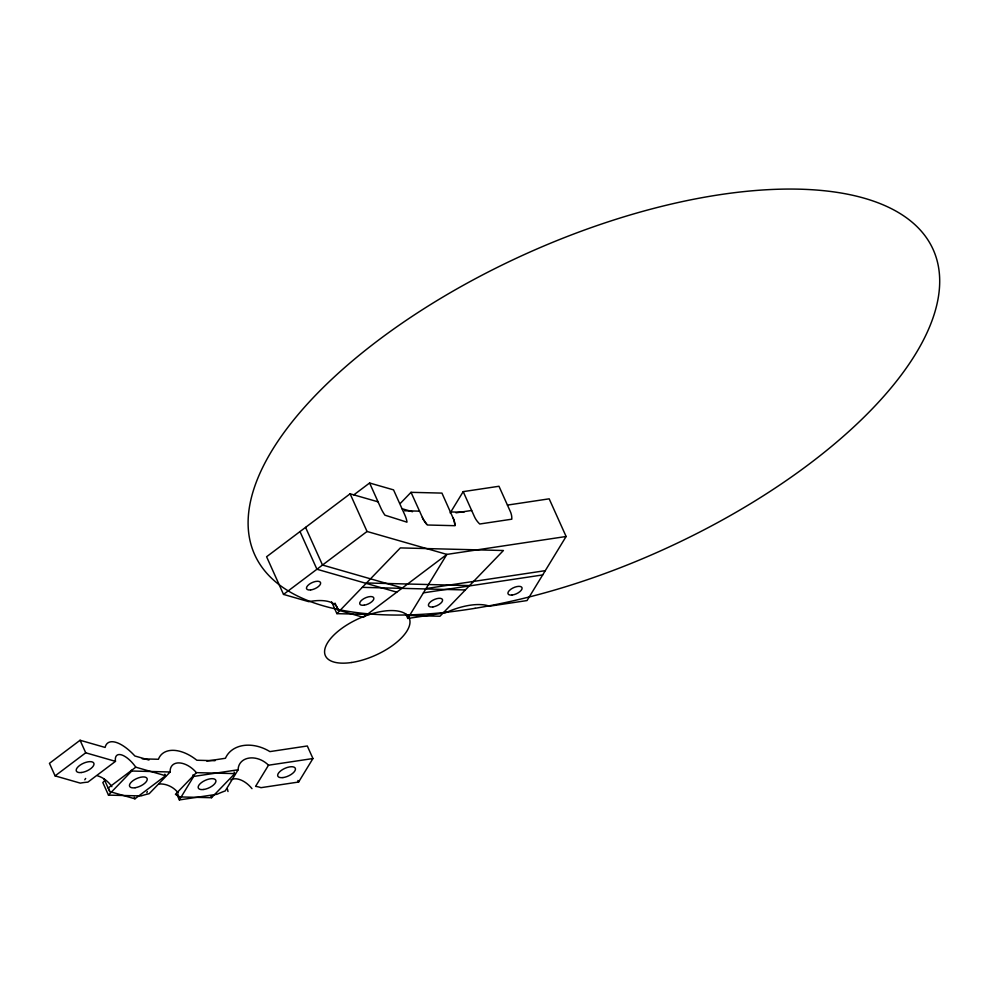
<?xml version="1.0" encoding="UTF-8"?>
<svg xmlns="http://www.w3.org/2000/svg" width="989" height="989" viewBox="0 0 989 989"><rect width="100%" height="100%" fill="white"/><g stroke="black" fill="none" stroke-linecap="round" stroke-linejoin="round"><path stroke-width="1.48" d="M176.895 794.439L179.355 799.928L193.683 776.439L238.126 769.776A19.15 14.501 31.4 0 1 249.08 758.069A19.15 14.501 31.4 0 1 268.501 765.214L312.944 758.538L307.307 745.978L269.898 751.603A34.454 26.097 31.4 0 0 225.443 758.266L206.738 761.085M238.126 769.776L225.232 790.928A45.951 20.139 -24.2 0 0 217.011 794.278L179.355 799.928M268.501 765.214L255.595 786.366A45.951 20.139 -24.2 0 1 260.972 787.677L298.629 782.027L312.944 758.538M450.18 512.994L463.198 491.632L498.975 486.267L510.262 511.375A20.67 15.651 31.4 0 1 511.82 518.384L511.808 519.188L479.714 524.009L479.022 523.305A20.67 15.651 31.4 0 1 474.485 516.753L463.198 491.632M405.675 613.761L407.789 618.459L446.855 554.409L566.116 536.495L549.179 498.827L507.444 505.095M566.116 536.495L527.05 600.558L489.394 606.208A45.951 20.139 -24.2 0 0 445.446 612.809L407.789 618.459M104.278 781.05L102.831 782.559L108.469 795.119L141.007 795.935A45.951 20.139 -24.2 0 1 149.191 793.697L170.145 771.989A19.15 11.608 44 0 1 179.034 762.902A19.15 11.608 44 0 1 196.391 772.644L234.801 773.608L234.096 772.038M108.469 795.119L131.735 771.012L170.145 771.989M400.458 503.277L411.028 492.324L441.947 493.103L453.939 519.954L455.027 525.703L427.297 524.998L423.181 519.176L411.028 492.324M331.612 601.881L336.903 613.65L400.347 547.906L503.413 550.514L439.969 616.246L407.419 615.43M196.391 772.644L175.424 794.365A45.951 20.139 -24.2 0 1 178.997 796.899L211.535 797.715L234.801 773.608M350.118 493.808L266.597 556.745L283.522 594.414L308.729 601.658A45.951 20.139 -24.2 0 1 338.164 610.102L363.371 617.346L446.892 554.409L367.043 531.476L350.118 493.808L378.058 501.831M353.815 494.883L369.602 483.003L393.548 489.876L404.835 514.985A20.67 8.555 53 0 1 406.887 521.487L406.986 522.167L384.931 515.182A20.67 8.555 53 0 1 380.876 508.111L369.602 483.003M148.968 760.034L134.875 755.992A34.454 14.254 53 0 0 105.118 747.437L80.072 740.254L49.45 763.335L55.087 775.883L80.307 783.127A45.951 20.139 -24.2 0 1 87.885 782.138L115.478 761.357A19.15 7.924 53 0 1 121.412 754.854A19.15 7.924 53 0 1 135.802 767.192L165.571 775.735L134.937 798.815L109.73 791.571L103.969 778.763M283.522 594.414L367.043 531.476M55.087 775.883L85.722 752.802L115.478 761.357M135.802 767.192L108.221 787.986A45.951 20.139 -24.2 0 1 109.73 791.571M456.016 512.821L471.666 510.472M426.012 588.566L545.285 570.665M423.416 592.844L542.677 574.93M404.464 510.769L419.497 511.152M450.415 511.931L463.94 512.277M366.511 582.966L469.577 585.575M362.283 587.355L465.349 589.951M336.903 613.65L369.441 614.466M142.255 758.86L158.425 759.268A34.454 20.88 44 0 1 196.836 760.244L215.021 760.702M402.016 508.717L412.5 511.721M402.35 587.973L322.501 565.04L305.564 527.372M396.774 592.164L316.925 569.244L300.001 531.575M335.024 603.129L338.164 610.102M297.924 780.457L298.629 782.027M210.83 796.145L211.535 797.715M192.979 774.869L193.683 776.439M177.847 794.34L178.997 796.899M164.866 774.164L165.571 775.735M131.376 770.233L131.735 771.012M134.232 797.245L134.937 798.815M80.072 740.254L85.722 752.802M426.655 524.244A20.67 12.536 44 0 1 422.315 517.432M453.234 518.211A20.67 12.536 44 0 1 454.989 524.961M146.867 792.696A18.853 14.983 31.4 0 1 147.324 791.534M159.105 783.993A18.853 14.983 31.4 0 1 178.218 792.955M84.794 779.789A18.853 12.301 44.7 0 1 85.672 778.454M97.614 775.846A18.853 12.301 44.7 0 1 111.868 786.663M228.014 791.534A18.853 11.188 48.1 0 1 227.507 789.173M230.857 779.901A18.853 11.188 48.1 0 1 251.985 788.653M475.116 608.297A371.975 163.061 -24.2 0 0 934.543 252.825A371.975 163.061 -24.2 0 0 372.049 345.05A371.975 163.061 -24.2 0 0 475.116 608.297M512.079 595.044A7.652 3.363 -24.2 0 0 522.068 587.886A7.652 3.363 -24.2 0 0 510.819 589.259A7.652 3.363 -24.2 0 0 512.079 595.044M432.873 606.937A7.652 3.363 -24.2 0 0 442.516 599.668A7.652 3.363 -24.2 0 0 431.043 601.399A7.652 3.363 -24.2 0 0 432.873 606.937M310.571 589.963A7.652 3.363 -24.2 0 0 320.621 582.83A7.652 3.363 -24.2 0 0 309.409 584.14A7.652 3.363 -24.2 0 0 310.571 589.963M364.162 605.206A7.652 3.363 -24.2 0 0 373.805 597.937A7.652 3.363 -24.2 0 0 362.333 599.655A7.652 3.363 -24.2 0 0 364.162 605.206M351.664 662.482A45.951 20.139 -24.2 0 0 409.52 618.879A45.951 20.139 -24.2 0 0 340.661 629.227A45.951 20.139 -24.2 0 0 351.664 662.482M203.796 789.469A9.569 4.191 -24.2 0 0 215.849 780.395A9.569 4.191 -24.2 0 0 201.509 782.546A9.569 4.191 -24.2 0 0 203.796 789.469M135.085 787.739A9.569 4.191 -24.2 0 0 147.138 778.652A9.569 4.191 -24.2 0 0 132.798 780.816A9.569 4.191 -24.2 0 0 135.085 787.739M81.395 772.52A9.569 4.191 -24.2 0 0 93.967 763.595A9.569 4.191 -24.2 0 0 79.948 765.239A9.569 4.191 -24.2 0 0 81.395 772.52M282.928 777.589A9.569 4.191 -24.2 0 0 295.414 768.638A9.569 4.191 -24.2 0 0 281.346 770.369A9.569 4.191 -24.2 0 0 282.928 777.589"/></g></svg>
